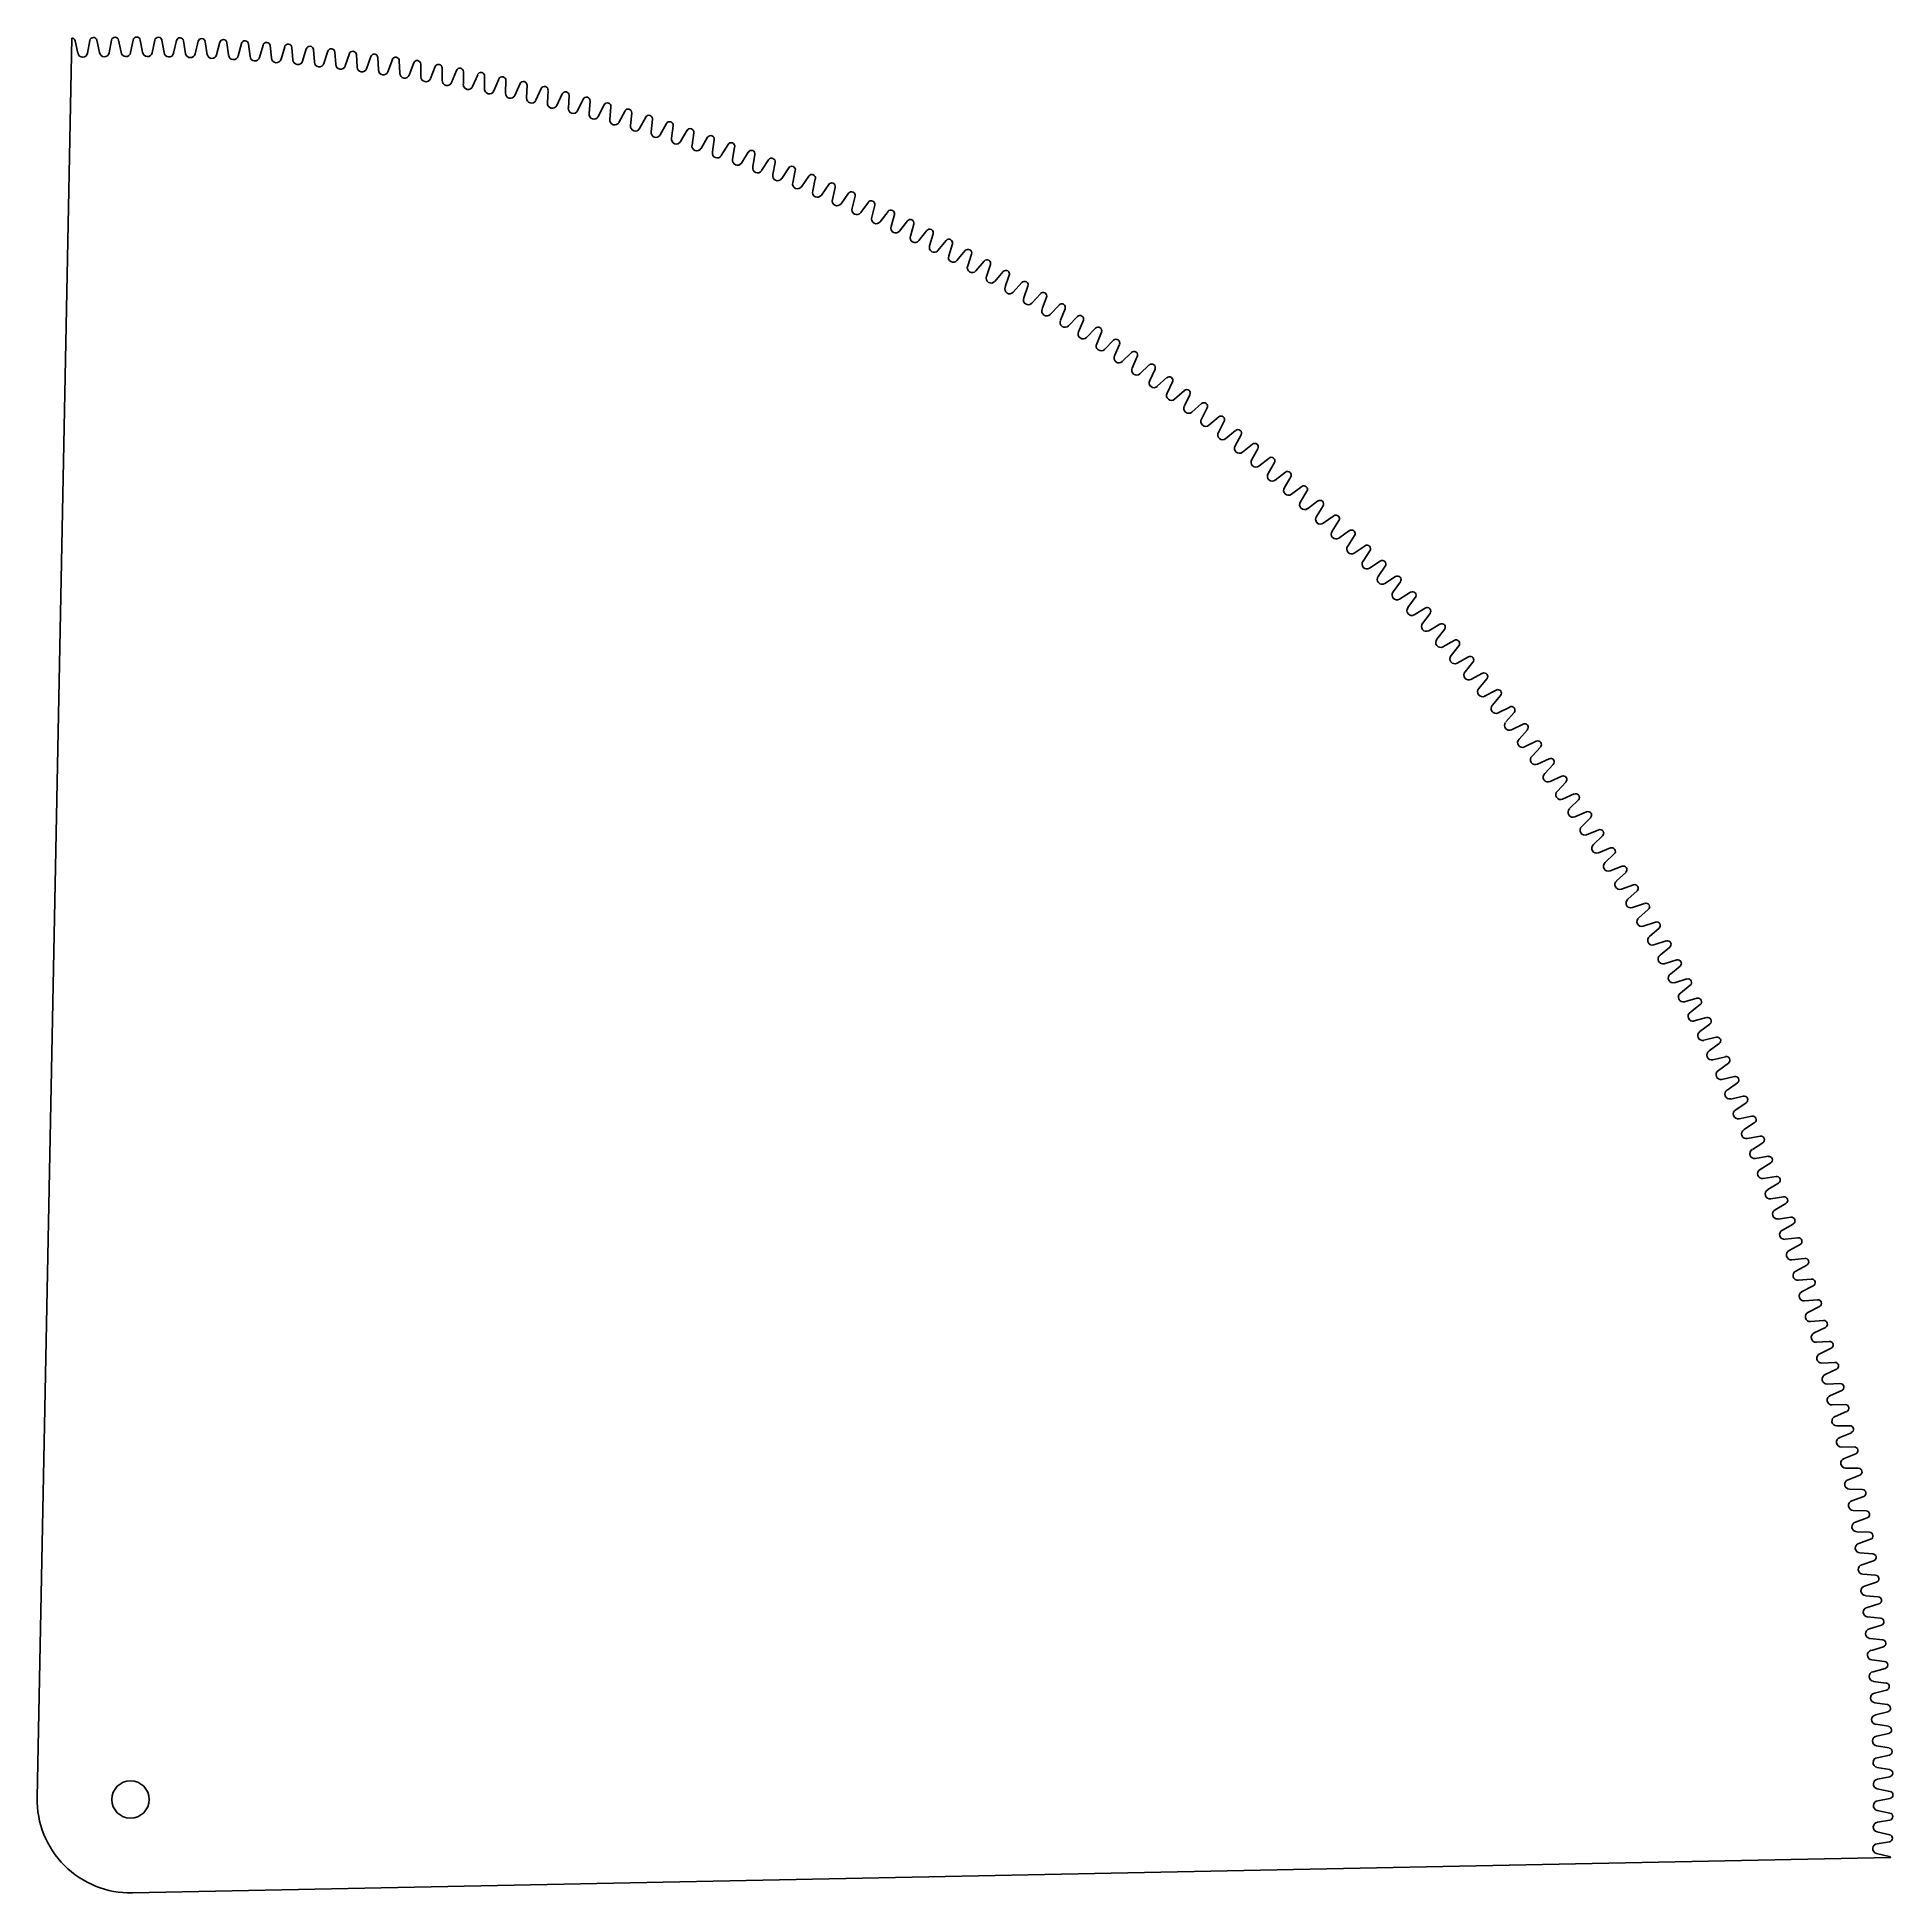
# Model space of a CAD drawing. Header units: millimetres. Extents: x -8 to 142, y -8 to 142.
import ezdxf

# ---------------------------------------------------------------- set-up
doc = ezdxf.new("R2010")
doc.units = ezdxf.units.MM
doc.layers.get('0').update_dxf_attribs({"linetype": 'CONTINUOUS'})

msp = doc.modelspace()

# ---------------------------------------------------------------- linework, layer by layer
for p, q in [((-4.72, 141.47), (-7.5, 0.15)), ((-4.22, 140.27), (-4.44, 141.24)), ((-3.45, 140.25), (-3.27, 141.28)), ((-2.49, 140.31), (-2.7, 141.29)), ((-1.72, 140.28), (-1.53, 141.31)), ((-0.76, 140.33), (-0.96, 141.31)), ((0.01, 140.3), (0.22, 141.31)), ((0.97, 140.33), (0.78, 141.31)), ((1.74, 140.28), (1.96, 141.3)), ((2.7, 140.3), (2.53, 141.29)), ((3.46, 140.25), (3.7, 141.27)), ((4.43, 140.2), (4.27, 141.25)), ((5.19, 140.2), (5.44, 141.21)), ((6.16, 140.13), (6.01, 141.18)), ((6.92, 140.12), (7.18, 141.13)), ((7.88, 140.11), (7.74, 141.1)), ((8.65, 140.03), (8.91, 141.03)), ((9.6, 140), (9.48, 140.99)), ((10.37, 139.91), (10.65, 140.91)), ((11.33, 139.87), (11.22, 140.87)), ((12.09, 139.77), (12.39, 140.77)), ((13.05, 139.72), (12.95, 140.72)), ((13.81, 139.61), (14.12, 140.61)), ((14.77, 139.55), (14.69, 140.55)), ((15.53, 139.43), (15.85, 140.42)), ((16.49, 139.36), (16.42, 140.35)), ((17.25, 139.23), (17.58, 140.22)), ((18.2, 139.14), (18.14, 140.14)), ((18.96, 139.01), (19.31, 139.99)), ((19.92, 138.91), (19.87, 139.91)), ((20.67, 138.76), (21.03, 139.74)), ((21.63, 138.65), (21.59, 139.65)), ((22.38, 138.5), (22.75, 139.47)), ((23.33, 138.38), (23.31, 139.38)), ((24.09, 138.21), (24.47, 139.18)), ((25.04, 138.08), (25.03, 139.08)), ((25.79, 137.9), (26.18, 138.87)), ((26.74, 137.76), (26.74, 138.76)), ((27.48, 137.58), (27.89, 138.53)), ((28.43, 137.42), (28.44, 138.42)), ((29.18, 137.23), (29.59, 138.18)), ((30.12, 137.06), (30.15, 138.06)), ((30.87, 136.86), (31.29, 137.81)), ((31.81, 136.68), (31.85, 137.68)), ((32.55, 136.47), (32.99, 137.41)), ((33.49, 136.27), (33.54, 137.27)), ((34.23, 136.06), (34.68, 136.99)), ((35.17, 135.85), (35.23, 136.85)), ((35.9, 135.62), (36.36, 136.56)), ((36.84, 135.41), (36.91, 136.41)), ((37.57, 135.17), (38.04, 136.1)), ((38.5, 134.94), (38.59, 135.94)), ((39.23, 134.7), (39.72, 135.62)), ((40.16, 134.46), (40.26, 135.45)), ((40.89, 134.2), (41.38, 135.12)), ((41.82, 133.95), (41.93, 134.95)), ((42.54, 133.69), (43.05, 134.6)), ((43.46, 133.43), (43.59, 134.42)), ((44.18, 133.16), (44.7, 134.06)), ((45.1, 132.88), (45.24, 133.87)), ((45.82, 132.6), (46.35, 133.5)), ((46.74, 132.32), (46.88, 133.31)), ((47.45, 132.03), (47.99, 132.92)), ((48.36, 131.73), (48.52, 132.72)), ((49.07, 131.43), (49.62, 132.31)), ((49.98, 131.13), (50.15, 132.11)), ((50.69, 130.82), (51.25, 131.69)), ((51.59, 130.5), (51.78, 131.48)), ((52.3, 130.18), (52.87, 131.05)), ((53.2, 129.85), (53.39, 130.84)), ((53.9, 129.53), (54.48, 130.39)), ((54.79, 129.19), (55, 130.17)), ((55.49, 128.86), (56.08, 129.71)), ((56.38, 128.5), (56.6, 129.48)), ((57.07, 128.16), (57.67, 129.01)), ((57.96, 127.8), (58.19, 128.77)), ((58.65, 127.45), (59.26, 128.29)), ((59.53, 127.08), (59.77, 128.05)), ((60.21, 126.72), (60.84, 127.55)), ((61.09, 126.33), (61.35, 127.3)), ((61.77, 125.97), (62.4, 126.79)), ((62.64, 125.57), (62.91, 126.53)), ((63.31, 125.2), (63.96, 126.01)), ((64.18, 124.79), (64.47, 125.75)), ((64.85, 124.41), (65.51, 125.21)), ((65.72, 123.99), (66.01, 124.95)), ((66.38, 123.6), (67.04, 124.4)), ((67.24, 123.17), (67.54, 124.12)), ((67.9, 122.77), (68.57, 123.56)), ((68.75, 122.33), (69.07, 123.28)), ((69.41, 121.92), (70.09, 122.71)), ((70.25, 121.48), (70.58, 122.42)), ((70.9, 121.06), (71.6, 121.83)), ((71.75, 120.6), (72.08, 121.54)), ((72.39, 120.18), (73.09, 120.94)), ((73.23, 119.71), (73.58, 120.65)), ((73.86, 119.28), (74.58, 120.03)), ((74.69, 118.8), (75.06, 119.73)), ((75.33, 118.36), (76.05, 119.11)), ((76.15, 117.87), (76.53, 118.8)), ((76.78, 117.42), (77.51, 118.16)), ((77.6, 116.92), (77.98, 117.84)), ((78.22, 116.47), (78.96, 117.2)), ((79.03, 115.96), (79.43, 116.87)), ((79.65, 115.49), (80.4, 116.21)), ((80.46, 114.97), (80.86, 115.89)), ((81.07, 114.5), (81.82, 115.22)), ((81.87, 113.97), (82.29, 114.88)), ((82.47, 113.5), (83.24, 114.2)), ((83.26, 112.96), (83.69, 113.86)), ((83.86, 112.47), (84.64, 113.16)), ((84.65, 111.92), (85.09, 112.82)), ((85.24, 111.43), (86.02, 112.11)), ((86.02, 110.87), (86.47, 111.76)), ((86.61, 110.37), (87.4, 111.04)), ((87.38, 109.8), (87.84, 110.69)), ((87.96, 109.3), (88.76, 109.96)), ((88.73, 108.72), (89.2, 109.6)), ((89.3, 108.2), (90.11, 108.86)), ((90.06, 107.62), (90.54, 108.49)), ((90.63, 107.1), (91.44, 107.74)), ((91.38, 106.5), (91.87, 107.37)), ((91.94, 105.97), (92.76, 106.6)), ((92.68, 105.37), (93.19, 106.23)), ((93.24, 104.83), (94.07, 105.45)), ((93.98, 104.22), (94.49, 105.07)), ((94.52, 103.67), (95.36, 104.29)), ((95.25, 103.05), (95.78, 103.9)), ((95.79, 102.5), (96.64, 103.1)), ((96.51, 101.87), (97.05, 102.71)), ((97.05, 101.31), (97.9, 101.91)), ((97.76, 100.67), (98.31, 101.51)), ((98.29, 100.11), (99.15, 100.69)), ((98.99, 99.46), (99.55, 100.29)), ((99.51, 98.89), (100.38, 99.46)), ((100.21, 98.23), (100.78, 99.06)), ((100.73, 97.66), (101.6, 98.22)), ((101.42, 96.99), (101.99, 97.81)), ((101.92, 96.41), (102.8, 96.96)), ((102.6, 95.73), (103.19, 96.54)), ((103.1, 95.15), (103.99, 95.69)), ((103.77, 94.46), (104.37, 95.26)), ((104.27, 93.87), (105.16, 94.4)), ((104.93, 93.18), (105.54, 93.97)), ((105.41, 92.58), (106.32, 93.09)), ((106.07, 91.88), (106.69, 92.66)), ((106.55, 91.27), (107.45, 91.78)), ((107.19, 90.56), (107.82, 91.34)), ((107.66, 89.95), (108.58, 90.45)), ((108.3, 89.24), (108.94, 90.01)), ((108.76, 88.62), (109.68, 89.1)), ((109.39, 87.89), (110.04, 88.66)), ((109.85, 87.27), (110.77, 87.74)), ((110.47, 86.55), (111.12, 87.3)), ((110.91, 85.91), (111.85, 86.37)), ((111.52, 85.17), (112.19, 85.92)), ((111.96, 84.54), (112.9, 84.99)), ((112.57, 83.79), (113.24, 84.53)), ((113, 83.15), (113.94, 83.59)), ((113.59, 82.4), (114.27, 83.13)), ((114.01, 81.76), (114.96, 82.18)), ((114.6, 80.99), (115.29, 81.72)), ((115.01, 80.35), (115.96, 80.76)), ((115.58, 79.58), (116.29, 80.29)), ((115.99, 78.92), (116.95, 79.32)), ((116.56, 78.15), (117.27, 78.85)), ((116.95, 77.49), (117.92, 77.88)), ((117.51, 76.7), (118.23, 77.4)), ((117.9, 76.04), (118.87, 76.42)), ((118.45, 75.25), (119.17, 75.94)), ((118.83, 74.58), (119.8, 74.95)), ((119.36, 73.79), (120.1, 74.46)), ((119.74, 73.11), (120.72, 73.47)), ((120.26, 72.31), (121.01, 72.98)), ((120.63, 71.63), (121.61, 71.97)), ((121.15, 70.82), (121.9, 71.48)), ((121.5, 70.14), (122.49, 70.47)), ((122.01, 69.32), (122.77, 69.97)), ((122.36, 68.64), (123.35, 68.96)), ((122.85, 67.82), (123.62, 68.46)), ((123.19, 67.13), (124.19, 67.43)), ((123.68, 66.3), (124.46, 66.93)), ((124.01, 65.6), (125.01, 65.9)), ((124.49, 64.77), (125.27, 65.39)), ((124.81, 64.07), (125.81, 64.35)), ((125.28, 63.23), (126.07, 63.84)), ((125.59, 62.53), (126.59, 62.8)), ((126.05, 61.68), (126.84, 62.28)), ((126.35, 60.98), (127.36, 61.23)), ((126.8, 60.12), (127.6, 60.72)), ((127.09, 59.41), (128.1, 59.66)), ((127.53, 58.56), (128.34, 59.14)), ((127.82, 57.84), (128.83, 58.08)), ((128.24, 56.98), (129.06, 57.55)), ((128.52, 56.26), (129.53, 56.48)), ((128.93, 55.4), (129.76, 55.96)), ((129.2, 54.68), (130.22, 54.88)), ((129.6, 53.81), (130.44, 54.36)), ((129.87, 53.08), (130.89, 53.28)), ((130.26, 52.2), (131.1, 52.75)), ((130.51, 51.48), (131.53, 51.66)), ((130.89, 50.6), (131.74, 51.13)), ((131.13, 49.87), (132.16, 50.03)), ((131.5, 48.98), (132.36, 49.5)), ((131.74, 48.25), (132.77, 48.4)), ((132.1, 47.36), (132.96, 47.87)), ((132.32, 46.62), (133.35, 46.76)), ((132.67, 45.73), (133.54, 46.22)), ((132.89, 44.99), (133.92, 45.12)), ((133.22, 44.09), (134.1, 44.58)), ((133.43, 43.35), (134.46, 43.46)), ((133.76, 42.44), (134.64, 42.92)), ((133.96, 41.7), (134.99, 41.8)), ((134.22, 40.76), (135.15, 41.26)), ((134.46, 40.05), (135.49, 40.14)), ((134.76, 39.13), (135.65, 39.59)), ((134.94, 38.39), (135.98, 38.46)), ((135.23, 37.47), (136.13, 37.92)), ((135.4, 36.72), (136.44, 36.79)), ((135.68, 35.8), (136.59, 36.24)), ((135.85, 35.05), (136.88, 35.1)), ((136.12, 34.13), (137.02, 34.55)), ((136.27, 33.37), (137.31, 33.41)), ((136.53, 32.45), (137.44, 32.86)), ((136.67, 31.69), (137.71, 31.72)), ((136.92, 30.76), (137.83, 31.16)), ((137.05, 30.01), (138.09, 30.02)), ((137.28, 29.07), (138.21, 29.46)), ((137.41, 28.31), (138.45, 28.32)), ((137.63, 27.38), (138.56, 27.76)), ((137.75, 26.62), (138.79, 26.61)), ((137.96, 25.68), (138.89, 26.05)), ((138.06, 24.92), (139.1, 24.9)), ((138.26, 23.98), (139.2, 24.34)), ((138.36, 23.22), (139.4, 23.18)), ((138.55, 22.28), (139.49, 22.62)), ((138.64, 21.51), (139.67, 21.46)), ((138.81, 20.57), (139.76, 20.9)), ((138.89, 19.8), (139.93, 19.74)), ((139.06, 18.86), (140, 19.18)), ((139.12, 18.09), (140.16, 18.02)), ((139.28, 17.14), (140.23, 17.45)), ((139.34, 16.37), (140.37, 16.29)), ((139.48, 15.43), (140.43, 15.72)), ((139.53, 14.66), (140.56, 14.56)), ((139.66, 13.71), (140.62, 13.99)), ((139.7, 12.94), (140.73, 12.82)), ((139.82, 11.98), (140.78, 12.26)), ((139.85, 11.21), (140.88, 11.09)), ((139.95, 10.26), (140.92, 10.52)), ((139.97, 9.49), (141, 9.35)), ((140.07, 8.54), (141.04, 8.78)), ((140.08, 7.77), (141.11, 7.62)), ((140.16, 6.81), (141.14, 7.05)), ((140.17, 6.04), (141.19, 5.88)), ((140.24, 5.08), (141.21, 5.31)), ((140.23, 4.31), (141.25, 4.14)), ((140.29, 3.35), (141.27, 3.57)), ((140.27, 2.58), (141.29, 2.4)), ((140.32, 1.63), (141.3, 1.83)), ((140.29, 0.86), (141.31, 0.65)), ((140.33, -0.1), (141.31, 0.09)), ((140.29, -0.87), (141.31, -1.09)), ((140.27, -2.6), (141.29, -2.83)), ((140.32, -1.83), (141.3, -1.66)), ((140.23, -4.33), (141.24, -4.57)), ((140.28, -3.56), (141.27, -3.4)), ((141.39, -4.66), (0.15, -7.5))]:
    msp.add_line(p, q)
msp.add_circle((0, 0), 1.5)
for centre, radius, start, end in [((-4.72, 141.18), 0.29, 12.6515, 90.2971), ((-3.83, 140.32), 0.39, 188.1937, 349.9133), ((-2.98, 141.23), 0.29, 11.9456, 169.9133), ((-2.1, 140.36), 0.39, 187.4878, 349.2074), ((-1.24, 141.25), 0.29, 11.2397, 169.2074), ((-0.37, 140.37), 0.39, 186.7819, 348.5015), ((0.5, 141.26), 0.29, 10.5338, 168.5015), ((1.36, 140.37), 0.39, 186.076, 347.7957), ((2.24, 141.24), 0.29, 9.828, 167.7957), ((3.08, 140.34), 0.39, 185.3701, 347.0898), ((3.98, 141.2), 0.29, 9.1221, 167.0898), ((4.81, 140.29), 0.39, 193.5799, 346.3839), ((5.72, 141.14), 0.29, 8.4162, 166.3839), ((6.54, 140.22), 0.39, 189.1166, 345.678), ((7.46, 141.06), 0.29, 7.7103, 165.678), ((8.27, 140.13), 0.39, 183.2525, 344.9721), ((9.19, 140.96), 0.29, 7.0044, 164.9721), ((10.93, 140.83), 0.29, 6.2985, 164.2663), ((12.66, 140.69), 0.29, 5.5927, 163.5604), ((14.4, 140.52), 0.29, 4.8868, 162.8545), ((16.13, 140.33), 0.29, 4.1809, 162.1486), ((17.85, 140.12), 0.29, 3.475, 161.4427), ((19.58, 139.89), 0.29, 2.7691, 160.7368), ((9.99, 140.02), 0.39, 182.5466, 344.2663), ((11.72, 139.88), 0.39, 181.8407, 343.5604), ((13.44, 139.73), 0.39, 181.1349, 342.8545), ((15.16, 139.55), 0.39, 180.429, 342.1486), ((16.88, 139.35), 0.39, 179.7231, 341.4427), ((18.59, 139.14), 0.39, 179.0172, 340.7368), ((20.31, 138.9), 0.39, 178.3113, 340.031), ((21.3, 139.64), 0.29, 2.0632, 160.031), ((22.02, 138.64), 0.39, 177.6054, 339.3251), ((23.02, 139.37), 0.29, 1.3574, 159.3251), ((24.74, 139.07), 0.29, 0.6515, 158.6192), ((26.45, 138.76), 0.29, -0.0544, 157.9133), ((28.15, 138.42), 0.29, -0.7603, 157.2074), ((23.72, 138.35), 0.39, 176.8996, 338.6192), ((25.43, 138.05), 0.39, 176.1937, 337.9133), ((27.12, 137.73), 0.39, 175.4878, 337.2074), ((28.82, 137.38), 0.39, 174.7819, 336.5015), ((29.86, 138.07), 0.29, -1.4662, 156.5015), ((31.56, 137.69), 0.29, -2.172, 155.7957), ((33.25, 137.29), 0.29, -2.8779, 155.0898), ((34.94, 136.87), 0.29, -3.5838, 154.3839), ((30.51, 137.02), 0.39, 174.076, 335.7957), ((32.2, 136.63), 0.39, 173.3701, 335.0898), ((33.88, 136.22), 0.39, 172.6643, 334.3839), ((35.55, 135.8), 0.39, 171.9584, 333.678), ((36.62, 136.43), 0.29, -4.2897, 153.678), ((38.3, 135.97), 0.29, -4.9956, 152.9721), ((39.97, 135.48), 0.29, -5.7015, 152.2663), ((37.22, 135.35), 0.39, 171.2525, 332.9721), ((38.89, 134.88), 0.39, 170.5466, 332.2663), ((40.55, 134.39), 0.39, 169.8407, 331.5604), ((41.64, 134.98), 0.29, -6.4073, 151.5604), ((43.3, 134.46), 0.29, -7.1132, 150.8545), ((44.95, 133.91), 0.29, -7.8191, 150.1486), ((42.2, 133.88), 0.39, 169.1349, 330.8545), ((43.84, 133.35), 0.39, 168.429, 330.1486), ((45.48, 132.8), 0.39, 167.7231, 329.4427), ((46.6, 133.35), 0.29, -8.525, 149.4427), ((48.24, 132.77), 0.29, -9.2309, 148.7368), ((47.12, 132.23), 0.39, 167.0172, 328.7368), ((48.74, 131.64), 0.39, 166.3113, 328.031), ((49.87, 132.16), 0.29, -9.9368, 148.031), ((51.49, 131.54), 0.29, -10.6426, 147.3251), ((53.11, 130.89), 0.29, -11.3485, 146.6192), ((50.36, 131.03), 0.39, 165.6054, 327.3251), ((51.97, 130.4), 0.39, 164.8996, 326.6192), ((53.57, 129.75), 0.39, 164.1937, 325.9133), ((54.72, 130.23), 0.29, -12.0544, 145.9133), ((56.32, 129.54), 0.29, -12.7603, 145.2074), ((55.17, 129.08), 0.39, 163.4878, 325.2074), ((56.75, 128.39), 0.39, 162.7819, 324.5015), ((57.91, 128.84), 0.29, -13.4662, 144.5015), ((59.49, 128.12), 0.29, -14.172, 143.7957), ((58.33, 127.68), 0.39, 162.076, 323.7957), ((59.9, 126.95), 0.39, 161.3701, 323.0898), ((61.07, 127.37), 0.29, -14.8779, 143.0898), ((62.63, 126.61), 0.29, -15.5838, 142.3839), ((61.46, 126.2), 0.39, 160.6643, 322.3839), ((63.01, 125.44), 0.39, 159.9584, 321.678), ((64.19, 125.83), 0.29, -16.2897, 141.678), ((65.73, 125.03), 0.29, -16.9956, 140.9721), ((64.55, 124.65), 0.39, 159.2525, 320.9721), ((66.08, 123.85), 0.39, 158.5466, 320.2663), ((67.27, 124.21), 0.29, -17.7015, 140.2663), ((67.6, 123.02), 0.39, 157.8407, 319.5604), ((68.79, 123.37), 0.29, -18.4073, 139.5604), ((69.11, 122.18), 0.39, 157.1349, 318.8545), ((70.31, 122.52), 0.29, -19.1132, 138.8545), ((70.61, 121.32), 0.39, 156.429, 318.1486), ((71.81, 121.64), 0.29, -19.8191, 138.1486), ((73.3, 120.75), 0.29, -20.525, 137.4427), ((72.1, 120.44), 0.39, 155.7231, 317.4427), ((73.58, 119.54), 0.39, 155.0172, 316.7368), ((74.79, 119.84), 0.29, -21.2309, 136.7368), ((75.05, 118.63), 0.39, 154.3113, 316.031), ((76.26, 118.9), 0.29, -21.9368, 136.031), ((76.5, 117.7), 0.39, 153.6054, 315.3251), ((77.72, 117.96), 0.29, -22.6426, 135.3251), ((77.95, 116.74), 0.39, 152.8996, 314.6192), ((79.16, 116.99), 0.29, -23.3485, 134.6192), ((80.6, 116.01), 0.29, -24.0544, 133.9133), ((79.38, 115.77), 0.39, 152.1937, 313.9133), ((80.8, 114.79), 0.39, 151.4878, 313.2074), ((82.02, 115), 0.29, -24.7603, 133.2074), ((82.21, 113.78), 0.39, 150.7819, 312.5015), ((83.43, 113.98), 0.29, -25.4662, 132.5015), ((83.6, 112.76), 0.39, 150.076, 311.7957), ((84.99, 111.72), 0.39, 149.3701, 311.0898), ((84.83, 112.95), 0.29, -26.172, 131.7957), ((86.22, 111.89), 0.29, -26.8779, 131.0898), ((86.36, 110.67), 0.39, 148.6643, 310.3839), ((87.59, 110.82), 0.29, -27.5838, 130.3839), ((87.71, 109.6), 0.39, 147.9584, 309.678), ((88.95, 109.74), 0.29, -28.2897, 129.678), ((90.29, 108.63), 0.29, -28.9956, 128.9721), ((89.06, 108.51), 0.39, 147.2525, 308.9721), ((90.39, 107.4), 0.39, 146.5466, 308.2663), ((91.62, 107.51), 0.29, -29.7015, 128.2663), ((91.7, 106.28), 0.39, 145.8407, 307.5604), ((92.94, 106.37), 0.29, -30.4073, 127.5604), ((93, 105.14), 0.39, 145.1349, 306.8545), ((94.24, 105.22), 0.29, -31.1132, 126.8545), ((95.53, 104.05), 0.29, -31.8191, 126.1486), ((94.29, 103.99), 0.39, 144.429, 306.1486), ((95.57, 102.82), 0.39, 143.7231, 305.4427), ((96.81, 102.87), 0.29, -32.525, 125.4427), ((96.83, 101.63), 0.39, 143.0172, 304.7368), ((98.07, 101.67), 0.29, -33.2309, 124.7368), ((98.07, 100.43), 0.39, 142.3113, 304.031), ((99.31, 100.45), 0.29, -33.9368, 124.031), ((99.3, 99.22), 0.39, 141.6054, 303.3251), ((100.54, 99.22), 0.29, -34.6426, 123.3251), ((100.52, 97.99), 0.39, 140.8996, 302.6192), ((101.71, 96.74), 0.39, 140.1937, 301.9133), ((101.76, 97.97), 0.29, -35.3485, 122.6192), ((102.96, 96.71), 0.29, -36.0544, 121.9133), ((102.9, 95.48), 0.39, 139.4878, 301.2074), ((104.14, 95.44), 0.29, -36.7603, 121.2074), ((104.07, 94.21), 0.39, 138.7819, 300.5015), ((105.31, 94.15), 0.29, -37.4662, 120.5015), ((105.22, 92.92), 0.39, 138.076, 299.7957), ((106.46, 92.84), 0.29, -38.172, 119.7957), ((106.36, 91.61), 0.39, 137.3701, 299.0898), ((107.6, 91.52), 0.29, -38.8779, 119.0898), ((107.48, 90.3), 0.39, 136.6643, 298.3839), ((108.72, 90.19), 0.29, -39.5838, 118.3839), ((108.58, 88.96), 0.39, 135.9584, 297.678), ((109.82, 88.85), 0.29, -40.2897, 117.678), ((109.67, 87.62), 0.39, 135.2525, 296.9721), ((110.74, 86.26), 0.39, 139.7048, 296.2663), ((110.9, 87.49), 0.29, -40.9956, 116.9721), ((111.79, 84.89), 0.39, 133.8407, 295.5604), ((111.97, 86.11), 0.29, -41.7015, 116.2663), ((113.03, 84.73), 0.29, -42.4073, 115.5604), ((112.83, 83.51), 0.39, 133.1349, 294.8545), ((114.06, 83.33), 0.29, -43.1132, 114.8545), ((113.85, 82.11), 0.39, 132.429, 294.1486), ((115.08, 81.92), 0.29, -43.8191, 114.1486), ((114.86, 80.7), 0.39, 131.7231, 293.4427), ((116.08, 80.49), 0.29, -44.525, 113.4427), ((115.84, 79.28), 0.39, 131.0172, 292.7368), ((117.06, 79.06), 0.29, -45.2309, 112.7368), ((116.81, 77.85), 0.39, 130.3113, 292.031), ((118.03, 77.61), 0.29, -45.9368, 112.031), ((117.76, 76.4), 0.39, 129.6054, 291.3251), ((118.97, 76.15), 0.29, -46.6426, 111.3251), ((118.69, 74.95), 0.39, 128.8996, 290.6192), ((119.9, 74.68), 0.29, -47.3485, 110.6192), ((119.61, 73.48), 0.39, 128.1937, 289.9133), ((120.81, 73.19), 0.29, -48.0544, 109.9133), ((120.5, 72), 0.39, 127.4878, 289.2074), ((121.71, 71.7), 0.29, -48.7603, 109.2074), ((121.38, 70.51), 0.39, 126.7819, 288.5015), ((122.58, 70.2), 0.29, -49.4662, 108.5015), ((122.24, 69.01), 0.39, 126.076, 287.7957), ((123.44, 68.68), 0.29, -50.172, 107.7957), ((123.08, 67.5), 0.39, 125.3701, 287.0898), ((124.27, 67.15), 0.29, -50.8779, 107.0898), ((123.9, 65.98), 0.39, 124.6643, 286.3839), ((125.09, 65.62), 0.29, -51.5838, 106.3839), ((124.71, 64.45), 0.39, 123.9584, 285.678), ((125.89, 64.07), 0.29, -52.2897, 105.678), ((125.49, 62.9), 0.39, 123.2525, 284.9721), ((126.67, 62.52), 0.29, -52.9956, 104.9721), ((126.26, 61.35), 0.39, 122.5466, 284.2663), ((127.43, 60.95), 0.29, -53.7015, 104.2663), ((127, 59.79), 0.39, 121.8407, 283.5604), ((128.17, 59.38), 0.29, -54.4073, 103.5604), ((127.73, 58.22), 0.39, 121.1349, 282.8545), ((128.44, 56.65), 0.39, 120.429, 282.1486), ((128.89, 57.79), 0.29, -55.1132, 102.8545), ((129.12, 55.06), 0.39, 119.7231, 281.4427), ((129.6, 56.2), 0.29, -55.8191, 102.1486), ((129.79, 53.46), 0.39, 119.0172, 280.7368), ((130.28, 54.6), 0.29, -56.525, 101.4427), ((130.44, 51.86), 0.39, 118.3113, 280.031), ((130.94, 52.99), 0.29, -57.2309, 100.7368), ((131.58, 51.37), 0.29, -57.9368, 100.031), ((131.07, 50.25), 0.39, 117.6054, 279.3251), ((132.21, 49.75), 0.29, -58.6426, 99.3251), ((131.68, 48.63), 0.39, 116.8996, 278.6192), ((132.81, 48.12), 0.29, -59.3485, 98.6192), ((132.27, 47.01), 0.39, 116.1937, 277.9133), ((133.39, 46.48), 0.29, -60.0544, 97.9133), ((132.84, 45.37), 0.39, 115.4878, 277.2074), ((133.95, 44.83), 0.29, -60.7603, 97.2074), ((133.39, 43.73), 0.39, 114.7819, 276.5015), ((134.5, 43.18), 0.29, -61.4662, 96.5015), ((133.92, 42.09), 0.39, 114.076, 275.7957), ((135.02, 41.51), 0.29, -62.172, 95.7957), ((134.42, 40.43), 0.39, 118.5283, 275.0898), ((134.91, 38.77), 0.39, 112.6643, 274.3839), ((135.52, 39.85), 0.29, -62.8779, 95.0898), ((135.38, 37.11), 0.39, 111.9584, 273.678), ((136, 38.18), 0.29, -63.5838, 94.3839), ((135.83, 35.44), 0.39, 111.2525, 272.9721), ((136.46, 36.5), 0.29, -64.2897, 93.678), ((136.9, 34.81), 0.29, -64.9956, 92.9721), ((136.25, 33.76), 0.39, 110.5466, 272.2663), ((137.32, 33.12), 0.29, -65.7015, 92.2663), ((136.66, 32.08), 0.39, 109.8407, 271.5604), ((137.72, 31.43), 0.29, -66.4073, 91.5604), ((137.04, 30.4), 0.39, 109.1349, 270.8545), ((138.09, 29.73), 0.29, -67.1132, 90.8545), ((137.41, 28.7), 0.39, 108.429, 270.1486), ((137.75, 27.01), 0.39, 107.7231, 269.4427), ((138.45, 28.03), 0.29, -67.8191, 90.1486), ((138.07, 25.31), 0.39, 107.0172, 268.7368), ((138.78, 26.32), 0.29, -68.525, 89.4427), ((138.37, 23.61), 0.39, 106.3113, 268.031), ((139.1, 24.61), 0.29, -69.2309, 88.7368), ((139.39, 22.89), 0.29, -69.9368, 88.031), ((138.65, 21.9), 0.39, 105.6054, 267.3251), ((139.66, 21.17), 0.29, -70.6426, 87.3251), ((138.91, 20.19), 0.39, 104.8996, 266.6192), ((139.91, 19.45), 0.29, -71.3485, 86.6192), ((139.15, 18.48), 0.39, 104.1937, 265.9133), ((140.14, 17.73), 0.29, -72.0544, 85.9133), ((139.37, 16.76), 0.39, 103.4878, 265.2074), ((139.56, 15.04), 0.39, 102.7819, 264.5015), ((140.35, 16), 0.29, -72.7603, 85.2074), ((139.74, 13.32), 0.39, 102.076, 263.7957), ((140.53, 14.27), 0.29, -73.4662, 84.5015), ((139.89, 11.6), 0.39, 101.3701, 263.0898), ((140.7, 12.54), 0.29, -74.172, 83.7957), ((140.84, 10.8), 0.29, -74.8779, 83.0898), ((140.03, 9.88), 0.39, 100.6643, 262.3839), ((140.97, 9.07), 0.29, -75.5838, 82.3839), ((140.14, 8.15), 0.39, 99.9584, 261.678), ((141.07, 7.33), 0.29, -76.2897, 81.678), ((140.23, 6.42), 0.39, 99.2525, 260.9721), ((140.29, 4.7), 0.39, 98.5466, 260.2663), ((141.15, 5.59), 0.29, -76.9956, 80.9721), ((140.34, 2.97), 0.39, 97.8407, 259.5604), ((141.2, 3.85), 0.29, -77.7015, 80.2663), ((140.37, 1.24), 0.39, 97.1349, 258.8545), ((141.24, 2.11), 0.29, -78.4073, 79.5604), ((0, 0), 7.5, 178.8743, 271.1506), ((141.26, 0.37), 0.29, -79.1132, 78.8545), ((140.37, -0.49), 0.39, 96.429, 258.1486), ((141.25, -1.37), 0.29, -79.8191, 78.1486), ((140.36, -2.22), 0.39, 95.7231, 257.4427), ((141.22, -3.11), 0.29, -80.525, 77.4427), ((140.32, -3.95), 0.39, 95.0172, 256.7368), ((141.17, -4.85), 0.29, 40.4048, 76.7368)]:
    msp.add_arc(centre, radius, start, end)

doc.saveas('drawing.dxf')
